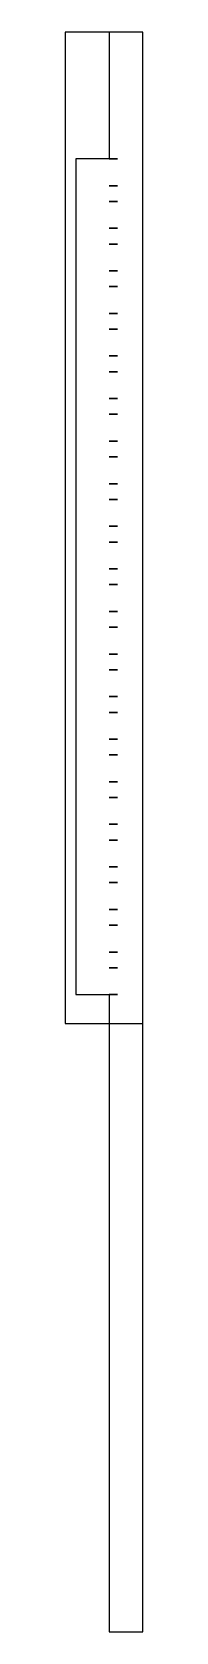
# Model space of a CAD drawing. Header units: millimetres. Extents: x -2.6 to 2, y -88.5 to 7.
import ezdxf

# ---------------------------------------------------------------- set-up
doc = ezdxf.new("R2010")
doc.units = ezdxf.units.MM
doc.layers.get('0').update_dxf_attribs({"linetype": 'CONTINUOUS'})

msp = doc.modelspace()

# ---------------------------------------------------------------- linework, layer by layer
for p, q in [((2, 7), (-2.625, 7)), ((-2.625, 7), (-2.625, -52.145)), ((2, 7), (0, 7)), ((0, 7), (0, -0.57)), ((2, -88.458), (2, 7)), ((2, -52.145), (2, 7)), ((-2, -0.57), (-2, -50.43)), ((0, -0.57), (-2, -0.57)), ((-2, -50.43), (0, -50.43)), ((0, -50.43), (0, -88.458)), ((-2.625, -52.145), (2, -52.145)), ((0, -88.458), (2, -88.458))]:
    msp.add_line(p, q)
for points in [[(0, -0.57), (0.5, -0.57)], [(0, -2.17), (0.5, -2.17)], [(0, -3.11), (0.5, -3.11)], [(0, -4.71), (0.5, -4.71)], [(0, -5.65), (0.5, -5.65)], [(0, -7.25), (0.5, -7.25)], [(0, -8.19), (0.5, -8.19)], [(0, -9.79), (0.5, -9.79)], [(0, -10.73), (0.5, -10.73)], [(0, -12.33), (0.5, -12.33)], [(0, -13.27), (0.5, -13.27)], [(0, -14.87), (0.5, -14.87)], [(0, -15.81), (0.5, -15.81)], [(0, -17.41), (0.5, -17.41)], [(0, -18.35), (0.5, -18.35)], [(0, -19.95), (0.5, -19.95)], [(0, -20.89), (0.5, -20.89)], [(0, -22.49), (0.5, -22.49)], [(0, -23.43), (0.5, -23.43)], [(0, -25.03), (0.5, -25.03)], [(0, -25.97), (0.5, -25.97)], [(0, -27.57), (0.5, -27.57)], [(0, -28.51), (0.5, -28.51)], [(0, -30.11), (0.5, -30.11)], [(0, -31.05), (0.5, -31.05)], [(0, -32.65), (0.5, -32.65)], [(0, -33.59), (0.5, -33.59)], [(0, -35.19), (0.5, -35.19)], [(0, -36.13), (0.5, -36.13)], [(0, -37.73), (0.5, -37.73)], [(0, -38.67), (0.5, -38.67)], [(0, -40.27), (0.5, -40.27)], [(0, -41.21), (0.5, -41.21)], [(0, -42.81), (0.5, -42.81)], [(0, -43.75), (0.5, -43.75)], [(0, -45.35), (0.5, -45.35)], [(0, -46.29), (0.5, -46.29)], [(0, -47.89), (0.5, -47.89)], [(0, -48.83), (0.5, -48.83)], [(0, -50.43), (0.5, -50.43)]]:
    msp.add_lwpolyline(points, close=True)

doc.saveas('drawing.dxf')
